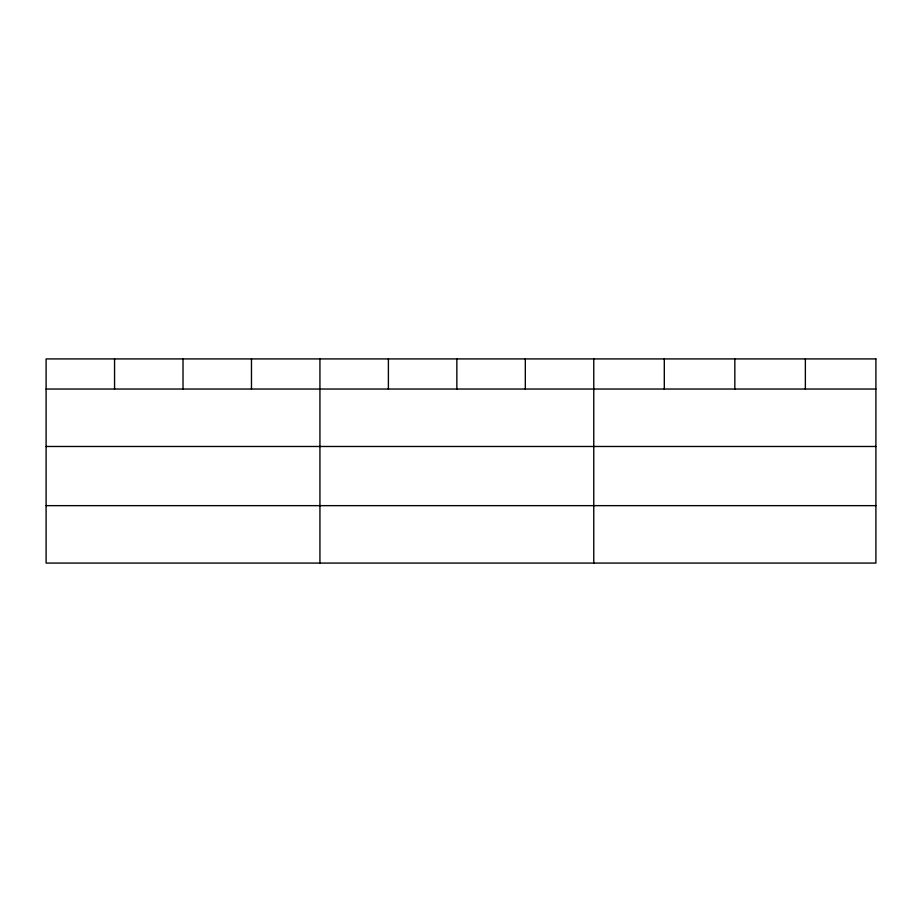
<?xml version="1.0" encoding="UTF-8"?>
<svg xmlns="http://www.w3.org/2000/svg" width="922" height="922" viewBox="0 0 922 922"><rect width="100%" height="100%" fill="white"/><g stroke="black" fill="none" stroke-linecap="round" stroke-linejoin="round"><path stroke-width="1.38" d="M46.1 389.038L875.9 389.038M46.1 446.478L875.9 446.478M46.1 505.648L875.9 505.648M805.367 358.923L805.367 389.038M734.834 358.923L734.834 389.038M664.301 358.923L664.301 389.038M593.768 358.923L593.768 563.077M525.31 358.923L525.31 389.038M456.851 358.923L456.851 389.038M388.393 358.923L388.393 389.038M319.934 358.923L319.934 563.077M251.476 358.923L251.476 389.038M183.017 358.923L183.017 389.038M114.559 358.923L114.559 389.038M875.9 358.923L46.1 358.923L46.1 563.077L875.9 563.077L875.9 358.923"/></g></svg>
